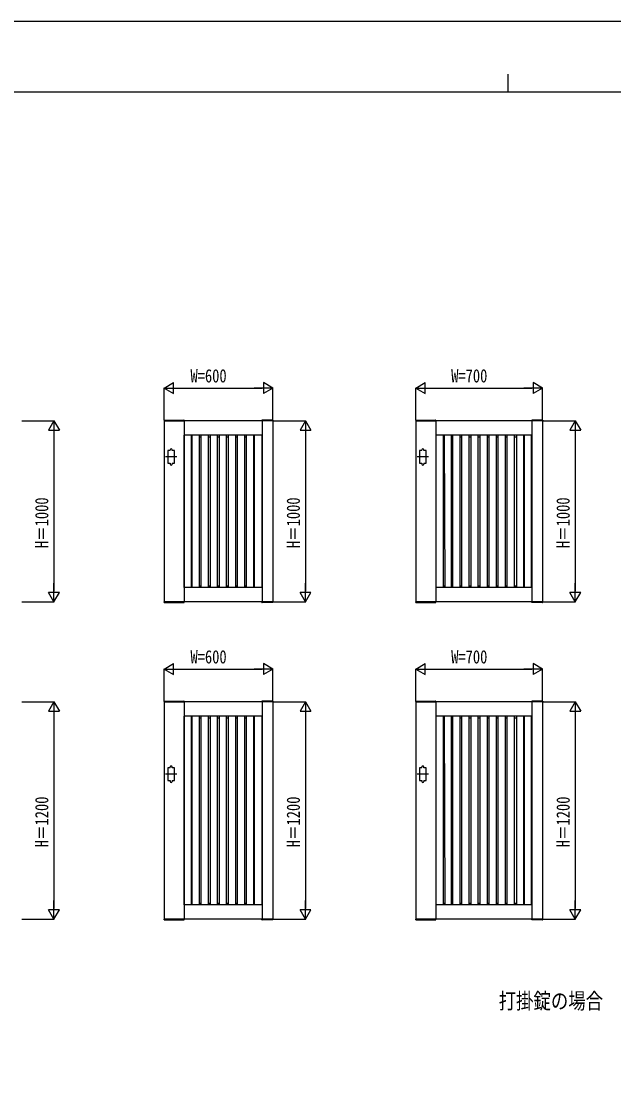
# Model space of a CAD drawing. Units: millimetres, scale not verified. Extents: x -8410 to 8410, y -5940 to 5940.
# Drawn here: x -2692 to 574, y 0 to 5940 of the extents above; entities that cross this region are included whole.
import ezdxf
from ezdxf.enums import TextEntityAlignment as Align

# ---------------------------------------------------------------- set-up
doc = ezdxf.new("R2010")
doc.units = ezdxf.units.MM
doc.header["$LTSCALE"] = 30
for name, color, linetype in [('0-1_USER1', 3, 'Continuous'), ('0-2_YKK_A1', 4, 'Continuous'), ('0-3_YKK_D', 6, 'Continuous'), ('0-4_YKK_ZWAK', 7, 'Continuous')]:
    doc.layers.add(name, color=color, linetype=linetype)
doc.styles.add('ＭＳ ゴシック', font='')
doc.styles.get('ＭＳ ゴシック').set_extended_font_data('MS Gothic')

msp = doc.modelspace()

# ---------------------------------------------------------------- linework, layer by layer
at = {"layer": '0-2_YKK_A1'}
for p, q in [((-1905.82, 3740.97), (-1905.96, 3738.42)), ((-1905.96, 3738.42), (-1794.96, 3738.42)), ((-1905.46, 3738.42), (-1905.46, 2738.42)), ((-1305.46, 3738.42), (-1905.46, 3738.42)), ((-1904.82, 3741.92), (-1796.09, 3741.92)), ((-1795.46, 3738.42), (-1795.46, 2738.42)), ((-1795.09, 3740.97), (-1794.96, 3738.42)), ((-1365.82, 3740.97), (-1365.96, 3738.42)), ((-1304.96, 3738.42), (-1365.96, 3738.42)), ((-1365.46, 3738.42), (-1365.46, 2738.42)), ((-1306.09, 3741.92), (-1364.82, 3741.92)), ((-1305.46, 3738.42), (-1305.46, 2738.42)), ((-1305.09, 3740.97), (-1304.96, 3738.42)), ((-517.44, 3740.97), (-517.57, 3738.42)), ((-517.57, 3738.42), (-406.57, 3738.42)), ((-517.07, 3738.42), (-517.07, 2738.42)), ((182.93, 3738.42), (-517.07, 3738.42)), ((-516.44, 3741.92), (-407.71, 3741.92)), ((-407.07, 3738.42), (-407.07, 2738.42)), ((-406.71, 3740.97), (-406.57, 3738.42)), ((122.56, 3740.97), (122.43, 3738.42)), ((183.43, 3738.42), (122.43, 3738.42)), ((122.93, 3738.42), (122.93, 2738.42)), ((182.29, 3741.92), (123.56, 3741.92)), ((182.93, 3738.42), (182.93, 2738.42)), ((183.29, 3740.97), (183.43, 3738.42)), ((-1365.46, 3658.42), (-1795.46, 3658.42)), ((-1795.46, 3649.32), (-1794.66, 3649.32)), ((-1794.66, 2818.42), (-1794.66, 3658.42)), ((-1754.66, 2818.42), (-1754.66, 3658.42)), ((-1754.66, 3649.32), (-1750.46, 3649.32)), ((-1750.46, 2818.42), (-1750.46, 3658.42)), ((-1710.46, 2818.42), (-1710.46, 3658.42)), ((-1710.46, 3649.32), (-1700.46, 3649.32)), ((-1700.46, 2818.42), (-1700.46, 3658.42)), ((-1660.46, 2818.42), (-1660.46, 3658.42)), ((-1660.46, 3649.32), (-1650.46, 3649.32)), ((-1650.46, 2818.42), (-1650.46, 3658.42)), ((-1610.46, 2818.42), (-1610.46, 3658.42)), ((-1610.46, 3649.32), (-1600.46, 3649.32)), ((-1600.46, 2818.42), (-1600.46, 3658.42)), ((-1560.46, 2818.42), (-1560.46, 3658.42)), ((-1560.46, 3649.32), (-1550.46, 3649.32)), ((-1550.46, 2818.42), (-1550.46, 3658.42)), ((-1510.46, 2818.42), (-1510.46, 3658.42)), ((-1510.46, 3649.32), (-1500.46, 3649.32)), ((-1500.46, 2818.42), (-1500.46, 3658.42)), ((-1460.46, 2818.42), (-1460.46, 3658.42)), ((-1460.46, 3649.32), (-1450.46, 3649.32)), ((-1450.46, 2818.42), (-1450.46, 3658.42)), ((-1410.46, 2818.42), (-1410.46, 3658.42)), ((-1410.46, 3649.32), (-1406.26, 3649.32)), ((-1406.26, 2818.42), (-1406.26, 3658.42)), ((-1366.26, 3658.42), (-1366.26, 2818.42)), ((-1366.26, 3649.32), (-1365.46, 3649.32)), ((122.93, 3658.42), (-407.07, 3658.42)), ((-407.07, 3649.32), (-406.27, 3649.32)), ((-406.27, 3658.42), (-406.27, 2818.42)), ((-366.27, 3658.42), (-366.27, 2818.42)), ((-366.27, 3649.32), (-360.9, 3649.32)), ((-360.95, 3658.42), (-356.37, 2818.42)), ((-322.07, 3658.42), (-322.07, 2818.42)), ((-322.07, 3649.32), (-312.07, 3649.32)), ((-312.07, 2818.42), (-312.07, 3658.42)), ((-272.07, 2818.42), (-272.07, 3658.42)), ((-272.07, 3649.32), (-262.07, 3649.32)), ((-262.07, 2818.42), (-262.07, 3658.42)), ((-222.07, 2818.42), (-222.07, 3658.42)), ((-222.07, 3649.32), (-212.07, 3649.32)), ((-212.07, 2818.42), (-212.07, 3658.42)), ((-172.07, 2818.42), (-172.07, 3658.42)), ((-172.07, 3649.32), (-162.07, 3649.32)), ((-162.07, 2818.42), (-162.07, 3658.42)), ((-122.07, 2818.42), (-122.07, 3658.42)), ((-122.07, 3649.32), (-112.07, 3649.32)), ((-112.07, 2818.42), (-112.07, 3658.42)), ((-72.07, 2818.42), (-72.07, 3658.42)), ((-72.07, 3649.32), (-62.07, 3649.32)), ((-62.07, 2818.42), (-62.07, 3658.42)), ((-22.07, 2818.42), (-22.07, 3658.42)), ((-22.07, 3649.32), (-12.07, 3649.32)), ((-12.07, 2818.42), (-12.07, 3658.42)), ((27.93, 2818.42), (27.93, 3658.42)), ((27.93, 3649.32), (37.93, 3649.32)), ((37.93, 3658.42), (37.93, 2818.42)), ((77.93, 3658.42), (77.93, 2818.42)), ((77.93, 3649.32), (82.13, 3649.32)), ((82.13, 2818.42), (82.13, 3658.42)), ((122.13, 2818.42), (122.13, 3658.42)), ((122.13, 3649.32), (122.93, 3649.32)), ((-1871.46, 3573.42), (-1871.46, 3578.42)), ((-1861.46, 3573.42), (-1861.46, 3578.42)), ((-483.07, 3573.42), (-483.07, 3578.42)), ((-473.07, 3573.42), (-473.07, 3578.42)), ((-1834.96, 3538.42), (-1897.96, 3538.42)), ((-446.57, 3538.42), (-509.57, 3538.42)), ((-1871.46, 3503.42), (-1871.46, 3498.42)), ((-1861.46, 3503.42), (-1861.46, 3498.42)), ((-483.07, 3503.42), (-483.07, 3498.42)), ((-473.07, 3503.42), (-473.07, 3498.42)), ((-1795.46, 2826.92), (-1794.66, 2826.92)), ((-1365.46, 2818.42), (-1795.46, 2818.42)), ((-1754.66, 2826.92), (-1750.46, 2826.92)), ((-1710.46, 2826.92), (-1700.46, 2826.92)), ((-1660.46, 2826.92), (-1650.46, 2826.92)), ((-1610.46, 2826.92), (-1600.46, 2826.92)), ((-1560.46, 2826.92), (-1550.46, 2826.92)), ((-1510.46, 2826.92), (-1500.46, 2826.92)), ((-1460.46, 2826.92), (-1450.46, 2826.92)), ((-1410.46, 2826.92), (-1406.26, 2826.92)), ((-1366.26, 2826.92), (-1365.46, 2826.92)), ((-407.07, 2826.92), (-406.27, 2826.92)), ((122.93, 2818.42), (-407.07, 2818.42)), ((-366.27, 2826.92), (-356.42, 2826.92)), ((-322.07, 2826.92), (-312.07, 2826.92)), ((-272.07, 2826.92), (-262.07, 2826.92)), ((-222.07, 2826.92), (-212.07, 2826.92)), ((-172.07, 2826.92), (-162.07, 2826.92)), ((-122.07, 2826.92), (-112.07, 2826.92)), ((-72.07, 2826.92), (-62.07, 2826.92)), ((-22.07, 2826.92), (-12.07, 2826.92)), ((27.93, 2826.92), (37.93, 2826.92)), ((77.93, 2826.92), (82.13, 2826.92)), ((122.13, 2826.92), (122.93, 2826.92)), ((-1905.96, 2738.42), (-1794.96, 2738.42)), ((-1905.82, 2735.87), (-1905.96, 2738.42)), ((-1305.46, 2738.42), (-1905.46, 2738.42)), ((-1904.82, 2734.92), (-1796.09, 2734.92)), ((-1795.09, 2735.87), (-1794.96, 2738.42)), ((-1304.96, 2738.42), (-1365.96, 2738.42)), ((-1365.82, 2735.87), (-1365.96, 2738.42)), ((-1306.09, 2734.92), (-1364.82, 2734.92)), ((-1305.09, 2735.87), (-1304.96, 2738.42)), ((-517.57, 2738.42), (-406.57, 2738.42)), ((-517.44, 2735.87), (-517.57, 2738.42)), ((182.93, 2738.42), (-517.07, 2738.42)), ((-516.44, 2734.92), (-407.71, 2734.92)), ((-406.71, 2735.87), (-406.57, 2738.42)), ((183.43, 2738.42), (122.43, 2738.42)), ((122.56, 2735.87), (122.43, 2738.42)), ((182.29, 2734.92), (123.56, 2734.92)), ((183.29, 2735.87), (183.43, 2738.42)), ((-1905.82, 2190.97), (-1905.96, 2188.42)), ((-1905.96, 2188.42), (-1794.96, 2188.42)), ((-1905.46, 2188.42), (-1905.46, 988.42)), ((-1305.46, 2188.42), (-1905.46, 2188.42)), ((-1904.82, 2191.92), (-1796.09, 2191.92)), ((-1795.46, 2188.42), (-1795.46, 988.42)), ((-1795.09, 2190.97), (-1794.96, 2188.42)), ((-1365.82, 2190.97), (-1365.96, 2188.42)), ((-1304.96, 2188.42), (-1365.96, 2188.42)), ((-1365.46, 2188.42), (-1365.46, 988.42)), ((-1306.09, 2191.92), (-1364.82, 2191.92)), ((-1305.46, 2188.42), (-1305.46, 988.42)), ((-1305.09, 2190.97), (-1304.96, 2188.42)), ((-517.44, 2190.97), (-517.57, 2188.42)), ((-517.57, 2188.42), (-406.57, 2188.42)), ((-517.07, 2188.42), (-517.07, 988.42)), ((182.93, 2188.42), (-517.07, 2188.42)), ((-516.44, 2191.92), (-407.71, 2191.92)), ((-407.07, 2188.42), (-407.07, 988.42)), ((-406.71, 2190.97), (-406.57, 2188.42)), ((122.56, 2190.97), (122.43, 2188.42)), ((183.43, 2188.42), (122.43, 2188.42)), ((122.93, 2188.42), (122.93, 988.42)), ((182.29, 2191.92), (123.56, 2191.92)), ((182.93, 2188.42), (182.93, 988.42)), ((183.29, 2190.97), (183.43, 2188.42)), ((-1365.46, 2108.42), (-1795.46, 2108.42)), ((-1795.46, 2099.32), (-1794.66, 2099.32)), ((-1794.66, 1068.42), (-1794.66, 2108.42)), ((-1754.66, 1068.42), (-1754.66, 2108.42)), ((-1754.66, 2099.32), (-1750.46, 2099.32)), ((-1750.46, 1068.42), (-1750.46, 2108.42)), ((-1710.46, 1068.42), (-1710.46, 2108.42)), ((-1710.46, 2099.32), (-1700.46, 2099.32)), ((-1700.46, 1068.42), (-1700.46, 2108.42)), ((-1660.46, 1068.42), (-1660.46, 2108.42)), ((-1660.46, 2099.32), (-1650.46, 2099.32)), ((-1650.46, 1068.42), (-1650.46, 2108.42)), ((-1610.46, 1068.42), (-1610.46, 2108.42)), ((-1610.46, 2099.32), (-1600.46, 2099.32)), ((-1600.46, 1068.42), (-1600.46, 2108.42)), ((-1560.46, 1068.42), (-1560.46, 2108.42)), ((-1560.46, 2099.32), (-1550.46, 2099.32)), ((-1550.46, 1068.42), (-1550.46, 2108.42)), ((-1510.46, 1068.42), (-1510.46, 2108.42)), ((-1510.46, 2099.32), (-1500.46, 2099.32)), ((-1500.46, 1068.42), (-1500.46, 2108.42)), ((-1460.46, 1068.42), (-1460.46, 2108.42)), ((-1460.46, 2099.32), (-1450.46, 2099.32)), ((-1450.46, 1068.42), (-1450.46, 2108.42)), ((-1410.46, 1068.42), (-1410.46, 2108.42)), ((-1410.46, 2099.32), (-1406.26, 2099.32)), ((-1406.26, 1068.42), (-1406.26, 2108.42)), ((-1366.26, 2108.42), (-1366.26, 1068.42)), ((-1366.26, 2099.32), (-1365.46, 2099.32)), ((122.93, 2108.42), (-407.07, 2108.42)), ((-407.07, 2099.32), (-406.27, 2099.32)), ((-406.27, 2108.42), (-406.27, 1068.42)), ((-366.27, 2108.42), (-366.27, 1068.42)), ((-366.27, 2099.32), (-360.91, 2099.32)), ((-360.95, 2108.42), (-356.37, 1068.42)), ((-322.07, 2108.42), (-322.07, 1068.42)), ((-322.07, 2099.32), (-312.07, 2099.32)), ((-312.07, 1068.42), (-312.07, 2108.42)), ((-272.07, 1068.42), (-272.07, 2108.42)), ((-272.07, 2099.32), (-262.07, 2099.32)), ((-262.07, 1068.42), (-262.07, 2108.42)), ((-222.07, 1068.42), (-222.07, 2108.42)), ((-222.07, 2099.32), (-212.07, 2099.32)), ((-212.07, 1068.42), (-212.07, 2108.42)), ((-172.07, 1068.42), (-172.07, 2108.42)), ((-172.07, 2099.32), (-162.07, 2099.32)), ((-162.07, 1068.42), (-162.07, 2108.42)), ((-122.07, 1068.42), (-122.07, 2108.42)), ((-122.07, 2099.32), (-112.07, 2099.32)), ((-112.07, 1068.42), (-112.07, 2108.42)), ((-72.07, 1068.42), (-72.07, 2108.42)), ((-72.07, 2099.32), (-62.07, 2099.32)), ((-62.07, 1068.42), (-62.07, 2108.42)), ((-22.07, 1068.42), (-22.07, 2108.42)), ((-22.07, 2099.32), (-12.07, 2099.32)), ((-12.07, 1068.42), (-12.07, 2108.42)), ((27.93, 1068.42), (27.93, 2108.42)), ((27.93, 2099.32), (37.93, 2099.32)), ((37.93, 2108.42), (37.93, 1068.42)), ((77.93, 2108.42), (77.93, 1068.42)), ((77.93, 2099.32), (82.13, 2099.32)), ((82.13, 1068.42), (82.13, 2108.42)), ((122.13, 1068.42), (122.13, 2108.42)), ((122.13, 2099.32), (122.93, 2099.32)), ((-1834.96, 1788.42), (-1897.96, 1788.42)), ((-1871.46, 1823.42), (-1871.46, 1828.42)), ((-1861.46, 1823.42), (-1861.46, 1828.42)), ((-446.57, 1788.42), (-509.57, 1788.42)), ((-483.07, 1823.42), (-483.07, 1828.42)), ((-473.07, 1823.42), (-473.07, 1828.42)), ((-1871.46, 1753.42), (-1871.46, 1748.42)), ((-1861.46, 1753.42), (-1861.46, 1748.42)), ((-483.07, 1753.42), (-483.07, 1748.42)), ((-473.07, 1753.42), (-473.07, 1748.42)), ((-1795.46, 1076.92), (-1794.66, 1076.92)), ((-1754.66, 1076.92), (-1750.46, 1076.92)), ((-1710.46, 1076.92), (-1700.46, 1076.92)), ((-1660.46, 1076.92), (-1650.46, 1076.92)), ((-1610.46, 1076.92), (-1600.46, 1076.92)), ((-1560.46, 1076.92), (-1550.46, 1076.92)), ((-1510.46, 1076.92), (-1500.46, 1076.92)), ((-1460.46, 1076.92), (-1450.46, 1076.92)), ((-1410.46, 1076.92), (-1406.26, 1076.92)), ((-1366.26, 1076.92), (-1365.46, 1076.92)), ((-407.07, 1076.92), (-406.27, 1076.92)), ((-366.27, 1076.92), (-356.41, 1076.92)), ((-322.07, 1076.92), (-312.07, 1076.92)), ((-272.07, 1076.92), (-262.07, 1076.92)), ((-222.07, 1076.92), (-212.07, 1076.92)), ((-172.07, 1076.92), (-162.07, 1076.92)), ((-122.07, 1076.92), (-112.07, 1076.92)), ((-72.07, 1076.92), (-62.07, 1076.92)), ((-22.07, 1076.92), (-12.07, 1076.92)), ((27.93, 1076.92), (37.93, 1076.92)), ((77.93, 1076.92), (82.13, 1076.92)), ((122.13, 1076.92), (122.93, 1076.92)), ((-1365.46, 1068.42), (-1795.46, 1068.42)), ((122.93, 1068.42), (-407.07, 1068.42)), ((-1905.96, 988.42), (-1794.96, 988.42)), ((-1905.82, 985.87), (-1905.96, 988.42)), ((-1305.46, 988.42), (-1905.46, 988.42)), ((-1904.82, 984.92), (-1796.09, 984.92)), ((-1795.09, 985.87), (-1794.96, 988.42)), ((-1304.96, 988.42), (-1365.96, 988.42)), ((-1365.82, 985.87), (-1365.96, 988.42)), ((-1306.09, 984.92), (-1364.82, 984.92)), ((-1305.09, 985.87), (-1304.96, 988.42)), ((-517.57, 988.42), (-406.57, 988.42)), ((-517.44, 985.87), (-517.57, 988.42)), ((182.93, 988.42), (-517.07, 988.42)), ((-516.44, 984.92), (-407.71, 984.92)), ((-406.71, 985.87), (-406.57, 988.42)), ((183.43, 988.42), (122.43, 988.42)), ((122.56, 985.87), (122.43, 988.42)), ((182.29, 984.92), (123.56, 984.92)), ((183.29, 985.87), (183.43, 988.42))]:
    msp.add_line(p, q, dxfattribs=at)
for points in [[(-1871.46, 3573.42), (-1885.46, 3573.42), (-1885.46, 3503.42), (-1871.46, 3503.42)], [(-1861.46, 3503.42), (-1847.46, 3503.42), (-1847.46, 3573.42), (-1861.46, 3573.42)], [(-483.07, 3573.42), (-497.07, 3573.42), (-497.07, 3503.42), (-483.07, 3503.42)], [(-473.07, 3503.42), (-459.07, 3503.42), (-459.07, 3573.42), (-473.07, 3573.42)], [(-1871.46, 1823.42), (-1885.46, 1823.42), (-1885.46, 1753.42), (-1871.46, 1753.42)], [(-1861.46, 1753.42), (-1847.46, 1753.42), (-1847.46, 1823.42), (-1861.46, 1823.42)], [(-483.07, 1823.42), (-497.07, 1823.42), (-497.07, 1753.42), (-483.07, 1753.42)], [(-473.07, 1753.42), (-459.07, 1753.42), (-459.07, 1823.42), (-473.07, 1823.42)]]:
    msp.add_lwpolyline(points, dxfattribs=at)
for centre, radius, start, end in [((-1904.82, 3740.92), 1, 90, 177), ((-1796.09, 3740.92), 1, 3, 90), ((-1364.82, 3740.92), 1, 90, 177), ((-1306.09, 3740.92), 1, 3, 90), ((-516.44, 3740.92), 1, 90, 177), ((-407.71, 3740.92), 1, 3, 90), ((123.56, 3740.92), 1, 90, 177), ((182.29, 3740.92), 1, 3, 90), ((-1866.46, 3578.42), 5, 0, 180), ((-478.07, 3578.42), 5, 0, 180), ((-1866.46, 3498.42), 5, 180, 0), ((-478.07, 3498.42), 5, 180, 0), ((-1904.82, 2735.92), 1, 183, 270), ((-1796.09, 2735.92), 1, 270, 357), ((-1364.82, 2735.92), 1, 183, 270), ((-1306.09, 2735.92), 1, 270, 357), ((-516.44, 2735.92), 1, 183, 270), ((-407.71, 2735.92), 1, 270, 357), ((123.56, 2735.92), 1, 183, 270), ((182.29, 2735.92), 1, 270, 357), ((-1904.82, 2190.92), 1, 90, 177), ((-1796.09, 2190.92), 1, 3, 90), ((-1364.82, 2190.92), 1, 90, 177), ((-1306.09, 2190.92), 1, 3, 90), ((-516.44, 2190.92), 1, 90, 177), ((-407.71, 2190.92), 1, 3, 90), ((123.56, 2190.92), 1, 90, 177), ((182.29, 2190.92), 1, 3, 90), ((-1866.46, 1828.42), 5, 0, 180), ((-478.07, 1828.42), 5, 0, 180), ((-1866.46, 1748.42), 5, 180, 0), ((-478.07, 1748.42), 5, 180, 0), ((-1904.82, 985.92), 1, 183, 270), ((-1796.09, 985.92), 1, 270, 357), ((-1364.82, 985.92), 1, 183, 270), ((-1306.09, 985.92), 1, 270, 357), ((-516.44, 985.92), 1, 183, 270), ((-407.71, 985.92), 1, 270, 357), ((123.56, 985.92), 1, 183, 270), ((182.29, 985.92), 1, 270, 357)]:
    msp.add_arc(centre, radius, start, end, dxfattribs=at)
at = {"layer": '0-3_YKK_D'}
for p, q in [((-1905.46, 3918.42), (-1853.49, 3948.42)), ((-1853.49, 3888.42), (-1853.49, 3948.42)), ((-1305.46, 3918.42), (-1357.42, 3948.42)), ((-1357.42, 3948.42), (-1357.42, 3888.42)), ((-517.07, 3918.42), (-465.11, 3948.42)), ((-465.11, 3888.42), (-465.11, 3948.42)), ((182.93, 3918.42), (130.96, 3948.42)), ((130.96, 3948.42), (130.96, 3888.42)), ((-1905.46, 3740.42), (-1905.46, 3919.42)), ((-1905.46, 3918.42), (-1853.49, 3888.42)), ((-1905.46, 3918.42), (-1801.53, 3918.42)), ((-1845.46, 3918.42), (-1365.46, 3918.42)), ((-1305.46, 3918.42), (-1409.38, 3918.42)), ((-1305.46, 3918.42), (-1357.42, 3888.42)), ((-1305.46, 3740.42), (-1305.46, 3919.42)), ((-517.07, 3740.42), (-517.07, 3919.42)), ((-517.07, 3918.42), (-465.11, 3888.42)), ((-517.07, 3918.42), (-413.15, 3918.42)), ((-457.07, 3918.42), (122.93, 3918.42)), ((182.93, 3918.42), (79, 3918.42)), ((182.93, 3918.42), (130.96, 3888.42)), ((182.93, 3740.42), (182.93, 3919.42)), ((-2691.48, 3738.42), (-2512.48, 3738.42)), ((-2513.48, 3738.42), (-2543.48, 3686.46)), ((-2543.48, 3686.46), (-2483.48, 3686.46)), ((-2513.48, 3738.42), (-2483.48, 3686.46)), ((-2513.48, 3738.42), (-2513.48, 3634.5)), ((-1303.46, 3738.42), (-1124.46, 3738.42)), ((-1125.46, 3738.42), (-1155.46, 3686.46)), ((-1155.46, 3686.46), (-1095.46, 3686.46)), ((-1125.46, 3738.42), (-1095.46, 3686.46)), ((-1125.46, 3738.42), (-1125.46, 3634.5)), ((184.93, 3738.42), (363.93, 3738.42)), ((362.93, 3738.42), (332.93, 3686.46)), ((332.93, 3686.46), (392.93, 3686.46)), ((362.93, 3738.42), (392.93, 3686.46)), ((362.93, 3738.42), (362.93, 3634.5)), ((-2513.48, 3678.42), (-2513.48, 2798.42)), ((-1125.46, 3678.42), (-1125.46, 2798.42)), ((362.93, 3678.42), (362.93, 2798.42)), ((-2513.48, 2738.42), (-2513.48, 2842.34)), ((-1125.46, 2738.42), (-1125.46, 2842.34)), ((362.93, 2738.42), (362.93, 2842.34)), ((-2691.48, 2738.42), (-2512.48, 2738.42)), ((-2513.48, 2738.42), (-2543.48, 2790.38)), ((-2483.48, 2790.38), (-2543.48, 2790.38)), ((-2513.48, 2738.42), (-2483.48, 2790.38)), ((-1303.46, 2738.42), (-1124.46, 2738.42)), ((-1125.46, 2738.42), (-1155.46, 2790.38)), ((-1095.46, 2790.38), (-1155.46, 2790.38)), ((-1125.46, 2738.42), (-1095.46, 2790.38)), ((184.93, 2738.42), (363.93, 2738.42)), ((362.93, 2738.42), (332.93, 2790.38)), ((392.93, 2790.38), (332.93, 2790.38)), ((362.93, 2738.42), (392.93, 2790.38)), ((-1905.46, 2368.42), (-1853.49, 2398.42)), ((-1853.49, 2338.42), (-1853.49, 2398.42)), ((-1305.46, 2368.42), (-1357.42, 2398.42)), ((-1357.42, 2398.42), (-1357.42, 2338.42)), ((-517.07, 2368.42), (-465.11, 2398.42)), ((-465.11, 2338.42), (-465.11, 2398.42)), ((182.93, 2368.42), (130.96, 2398.42)), ((130.96, 2398.42), (130.96, 2338.42)), ((-1905.46, 2190.42), (-1905.46, 2369.42)), ((-1905.46, 2368.42), (-1853.49, 2338.42)), ((-1905.46, 2368.42), (-1801.53, 2368.42)), ((-1845.46, 2368.42), (-1365.46, 2368.42)), ((-1305.46, 2368.42), (-1409.38, 2368.42)), ((-1305.46, 2368.42), (-1357.42, 2338.42)), ((-1305.46, 2190.42), (-1305.46, 2369.42)), ((-517.07, 2190.42), (-517.07, 2369.42)), ((-517.07, 2368.42), (-465.11, 2338.42)), ((-517.07, 2368.42), (-413.15, 2368.42)), ((-457.07, 2368.42), (122.93, 2368.42)), ((182.93, 2368.42), (79, 2368.42)), ((182.93, 2368.42), (130.96, 2338.42)), ((182.93, 2190.42), (182.93, 2369.42)), ((-2691.48, 2188.42), (-2512.48, 2188.42)), ((-2513.48, 2188.42), (-2543.48, 2136.46)), ((-2513.48, 2188.42), (-2483.48, 2136.46)), ((-2513.48, 2188.42), (-2513.48, 2084.5)), ((-1303.46, 2188.42), (-1124.46, 2188.42)), ((-1125.46, 2188.42), (-1155.46, 2136.46)), ((-1125.46, 2188.42), (-1095.46, 2136.46)), ((-1125.46, 2188.42), (-1125.46, 2084.5)), ((184.93, 2188.42), (363.93, 2188.42)), ((362.93, 2188.42), (332.93, 2136.46)), ((362.93, 2188.42), (392.93, 2136.46)), ((362.93, 2188.42), (362.93, 2084.5)), ((-2543.48, 2136.46), (-2483.48, 2136.46)), ((-2513.48, 2128.42), (-2513.48, 1048.42)), ((-1155.46, 2136.46), (-1095.46, 2136.46)), ((-1125.46, 2128.42), (-1125.46, 1048.42)), ((332.93, 2136.46), (392.93, 2136.46)), ((362.93, 2128.42), (362.93, 1048.42)), ((-2513.48, 988.42), (-2513.48, 1092.34)), ((-1125.46, 988.42), (-1125.46, 1092.34)), ((362.93, 988.42), (362.93, 1092.34)), ((-2513.48, 988.42), (-2543.48, 1040.38)), ((-2483.48, 1040.38), (-2543.48, 1040.38)), ((-2513.48, 988.42), (-2483.48, 1040.38)), ((-1125.46, 988.42), (-1155.46, 1040.38)), ((-1095.46, 1040.38), (-1155.46, 1040.38)), ((-1125.46, 988.42), (-1095.46, 1040.38)), ((362.93, 988.42), (332.93, 1040.38)), ((392.93, 1040.38), (332.93, 1040.38)), ((362.93, 988.42), (392.93, 1040.38)), ((-2691.48, 988.42), (-2512.48, 988.42)), ((-1303.46, 988.42), (-1124.46, 988.42)), ((184.93, 988.42), (363.93, 988.42))]:
    msp.add_line(p, q, dxfattribs=at)
at = {"layer": '0-4_YKK_ZWAK'}
for p, q in [((-9.96, 5650), (-9.96, 5550)), ((7790.04, 5550), (-7809.96, 5550))]:
    msp.add_line(p, q, dxfattribs=at)
msp.add_lwpolyline([(-8410, -5940), (8410, -5940), (8410, 5940), (-8410, 5940)], close=True, dxfattribs=at)

# ---------------------------------------------------------------- texts
at = {"layer": '0-1_USER1', "style": 'ＭＳ ゴシック', "width": 0.8}
msp.add_text('打掛錠の場合', height=87.98, dxfattribs=at).set_placement((-59.66, 467.63), align=Align.BOTTOM_LEFT)
at = {"layer": '0-3_YKK_D', "style": 'ＭＳ ゴシック', "width": 0.8}
for s, p in [('W=600', (-1760.12, 3927.42)), ('W=700', (-321.74, 3927.42)), ('W=600', (-1760.12, 2377.42)), ('W=700', (-321.74, 2377.42))]:
    msp.add_text(s, height=73.31, dxfattribs=at).set_placement(p, align=Align.BOTTOM_LEFT)
for s, p in [('H＝1000', (-2522.48, 3035.76)), ('H＝1000', (-1134.46, 3035.76)), ('H＝1000', (353.93, 3035.76)), ('H＝1200', (-2522.48, 1385.76)), ('H＝1200', (-1134.46, 1385.76)), ('H＝1200', (353.93, 1385.76))]:
    msp.add_text(s, height=73.31, rotation=90, dxfattribs=at).set_placement(p, align=Align.BOTTOM_LEFT)

doc.saveas('drawing.dxf')
